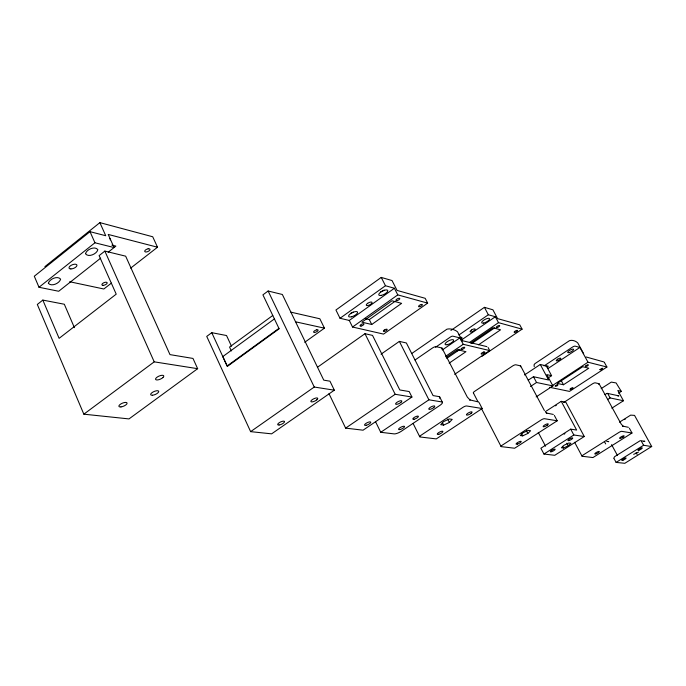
<?xml version="1.0" encoding="UTF-8"?>
<svg xmlns="http://www.w3.org/2000/svg" width="686" height="686" viewBox="0 0 686 686"><rect width="100%" height="100%" fill="white"/><g stroke="black" fill="none" stroke-linecap="round" stroke-linejoin="round"><path stroke-width="1.03" d="M613.841 458.094L614.613 456.67L640.201 440.678L644.849 441.27L643.871 441.415M619.449 422.173L630.666 415.124L634.541 415.39L651.7 446.492L624.817 463.299L616.105 462.407L613.97 458.462M449.373 422.447L452.211 419.395L449.287 418.966L443.516 421.624L440.704 424.685L443.636 425.088L449.373 422.447L447.649 419.052M527.826 433.466L530.604 430.731L528.203 430.379L523.015 432.789L520.245 435.533L522.663 435.867L527.826 433.466L526.368 430.688M568.282 445.797L570.958 443.285L568.848 442.993L564.046 445.24L561.38 447.761L563.498 448.027L568.282 445.797L566.902 443.207M44.89 266.64L99.882 222.633L152.721 236.764L157.514 247.217L130.674 268.106M99.882 222.633L105.738 235.727L90.012 231.671L34.3 276.235L38.999 287.271L58.696 291.258L100.662 258.15M38.999 287.271L94.942 242.784L114.09 247.56L108.199 234.432L157.514 247.217M42.832 300.091L37.318 304.455L83.838 414.181L129.002 418.914L197.645 368.682L192.98 358.435L169.982 354.619L125.667 256.178L104.855 251.093L99.11 255.629L116.217 294.157L59.116 338.344L42.832 300.091L64.321 304.241L74.405 327.668M108.217 252.191L115.874 246.103L111.878 245.099M111.389 283.121L103.843 288.995L69.655 281.74M83.838 414.181L154.221 361.848L197.645 368.682M231.482 346.164L226.526 335.531L211.768 332.684L206.735 336.406L250.63 431.64L271.622 433.844L334.331 390.188L329.966 381.184L323.766 380.155L282.349 294.483L268.123 291.01L262.918 294.851L279.142 328.817L227.332 366.427L222.787 356.583L274.4 318.913M272.762 315.474L229.561 347.065L231.362 350.932M278.953 328.345L227.152 365.955L211.768 332.684M427.661 303.118L425.174 298.307L397.083 290.427L392.032 280.548L381.236 277.418L335.934 310.003L340.024 318.278L349.277 320.448L394.399 288.257L397.777 294.877L427.661 303.118L383.551 334.099L352.544 327.025L349.277 320.448M304.704 342.297L324.444 328.165L319.848 318.776L290.89 312.156M340.024 318.278L385.472 285.736L394.399 288.257M352.544 327.025L397.777 294.877M365.355 318.664L369.3 319.607L394.853 301.48M371.743 324.495L401.619 303.358L392.006 300.785L361.899 322.171L371.743 324.495L369.3 319.607M317.404 367.302L364.978 333.696L372.524 335.394L399.818 389.965L409.182 391.552L411.934 397.031L363.065 430.191L345.633 428.124L329.006 393.713M250.63 431.64L314.257 387.033L334.331 390.188M381.039 354.173L399.363 341.396L406.369 342.966L433.063 395.59L438.86 396.577A5.908 1.784 -26.9 0 1 439.383 398.189M384.246 330.095L384.306 330.06A2.109 0.737 -26.7 0 1 387.196 329.512A2.109 0.737 -26.7 0 1 384.349 331.449A2.109 0.737 -26.7 0 1 384.306 330.06M411.934 353.384L446.998 329.151C450.308 328.268 454.938 329.64 457.511 331.784L462.287 340.942M450.934 330.438L484.41 307.337L492.9 309.798L497.59 318.621L519.774 324.847L522.08 329.151L481.701 356.48M415.056 359.987L432.523 347.965A2.984 0.978 -27.2 0 1 436.219 346.687L441.724 347.939A2.958 0.969 -27.2 0 1 441.758 348.994M435.533 347.27L450.488 336.98A1.921 0.635 -27.4 0 1 452.854 336.166L459.886 337.881L463.222 344.286L489.727 350.589L488.098 347.485M458.934 334.974L488.346 314.763L495.361 316.743L498.499 322.652L522.08 329.151M442.298 349.954L459.886 337.881M461.138 340.196L495.361 316.743M445.583 356.343L463.222 344.286M446.217 357.406L457.433 349.74L465.957 351.695L449.193 363.117M457.159 350.88L458.917 349.68M469.473 342.468L498.499 322.652M446.749 358.384L459.963 349.354M345.633 428.124L395.179 394.287L411.934 397.031M470.639 343.051L492.994 327.788L500.566 329.812L478.536 344.809M471.848 343.437L494.726 327.831M454.621 374.35L489.727 350.589M380.739 432.3L428.904 399.809L441.93 401.945A5.917 1.758 -26.9 0 1 440.249 405.143L400.967 431.494A5.848 1.724 -26.4 0 1 394.321 433.904L380.739 432.3L375.602 421.83M524.498 374.95L540.285 364.48L546.339 365.904L551.595 375.679L548.097 377.986M544.041 365.921L572.33 347.185A2.41 0.695 -28.5 0 1 575.202 346.156L579.91 347.442L587.996 362.208L606.921 367.027L569.474 391.397L549.709 387.307M482.181 408.522L436.279 438.903L420.106 436.982A2.984 0.858 -26.6 0 1 420.998 435.284L462.964 407.33A3.027 0.875 -27.1 0 1 466.686 405.983L482.181 408.522L479.137 402.622M528.254 380.164L533.476 376.708L548.594 379.993L540.285 364.48M548.037 368.502L579.91 347.442M530.45 386.51L536.555 382.488L552.907 385.926L546.845 374.625L551.595 375.679M551.493 386.141L587.996 362.208M536.135 396.92L552.907 385.926M563.48 384.76L588.794 368.211L582.723 366.718L557.238 383.414L563.48 384.76L561.251 380.61M545.259 411.72L561.242 401.344L565.856 402.228L584.283 436.519L554.751 455.298L543.947 454.046L540.885 448.232L570.709 429.144L576.643 430.062L561.242 401.344M563.686 402.519L592.378 383.903A2.435 0.643 -28.3 0 1 595.259 382.839L598.904 383.671A2.418 0.635 -28.4 0 1 598.707 384.477M601.159 388.619L611.312 382.102L616.097 382.942L621.25 391.294L618.678 393.284M557.212 420.784L514.654 448.232L501.346 446.646A2.71 0.703 -27.3 0 1 502.315 445.128L541.185 419.935A2.735 0.72 -27.7 0 1 544.487 418.709L557.212 420.784L554.348 415.424M605.026 394.57L607.016 393.344M607.479 399.638L610.12 397.94L623.454 400.744L617.812 390.488L621.25 391.294M611.818 408.179L623.454 400.744M543.947 454.046L573.83 434.984L584.283 436.519M632.003 433.012L592.97 457.553L582.243 456.276A2.435 0.566 -27.8 0 1 583.263 454.929L618.875 432.454A2.461 0.575 -28.2 0 1 621.765 431.34L632.003 433.012L629.354 428.193M616.105 462.407L643.605 445.265L651.7 446.586M633.658 454.355L638.546 452.048M617.923 396.036L618.883 395.865L607.264 393.361M606.733 441.398L608.756 441.698L608.379 441.484M295.829 321.863L324.444 328.165M461.91 340.582L486.854 346.619M586.144 356.986L604.014 361.968M628.402 427.301L622.674 426.1L623.171 426.306L621.087 423.905L599.067 383.766M553.31 414.438L546.288 412.989L546.819 413.221L545.842 412.415M478.674 402.013L469.55 399.818L470.107 400.067L467.303 397.074L441.998 348.076M637.097 454.381L636.111 452.58M605.687 443.928L604.632 442.016M544.384 410.52L520.64 365.947M604.392 362.44L606.921 367.027M641.427 441.304L643.605 445.265M607.967 394.013L610.12 397.94M583.623 353.642L577.766 342.94C575.803 340.959 572.081 339.647 569.397 340.719L534.917 363.649L534.06 364.823L534.24 366.71M611.578 444.639L617.511 455.573M570.709 429.144L573.83 434.984M574.619 442.273L582.062 456.207M533.476 376.708L536.555 382.488M562.58 446.303L563.498 448.027M484.41 307.337L488.346 314.763M538.261 432.377L545.559 446.217M521.694 434.006L522.663 435.867M473.391 392.932L477.773 401.404M481.658 408.925L501.114 446.569M381.236 277.418L385.472 285.736M439.692 396.962L442.384 402.253M442.35 422.533L443.636 425.088M399.363 341.396L428.904 399.809M413.058 423.373L419.712 436.69M364.978 333.696L395.179 394.287M268.123 291.01L314.257 387.033M104.855 251.093L154.221 361.848M90.012 231.671L94.942 242.784M109.631 238.642A2.95 1.363 -22.5 0 1 110.232 239.868M545.91 366.375A3.327 0.96 -28.1 0 1 548.045 366.101A3.327 0.96 -28.1 0 1 547.317 367.49M624.68 419.6A3.181 0.755 -28.3 0 1 625.195 419.189M520.331 366.761A2.693 0.797 -27.9 0 0 520.425 365.835L515.898 364.806A2.701 0.806 -27.8 0 0 512.622 365.972L474.532 391.423A2.675 0.789 -27.3 0 0 473.632 393.035M555.506 405.846A3.507 0.926 -27.9 0 1 556.277 405.383M564.192 434.178A4.408 1.089 -27.8 0 1 564.938 433.595M459.8 337.426A4.399 1.432 -27.5 0 1 461.052 339.338M485.045 352.921A1.878 0.583 -27.6 0 1 484.762 353.179M353.213 312.079A4.948 1.826 -26.4 0 1 350.915 313.185M384.049 290.075A4.991 1.861 -26.9 0 1 380.653 291.799M48.372 283.292C51.433 287.022 59.605 283.309 60.617 279.151C57.598 275.378 49.341 279.116 48.372 283.292M85.518 253.7C88.228 257.825 96.975 253.957 97.841 249.635C94.882 245.751 86.556 249.43 85.518 253.7M555.188 385.961C557.855 387.23 559.785 382.188 555.188 385.961M585.552 366.075C588.108 367.447 590.269 362.234 585.552 366.075M599.95 369.643C602.419 370.946 604.563 365.921 599.95 369.643M162.891 377.592L162.11 378.2A4.442 1.672 -23.4 0 1 155.619 379.444A4.442 1.672 -23.4 0 1 160.644 375.525A4.442 1.672 -23.4 0 1 162.891 377.592M367.687 303.315L367.096 303.769A3.181 1.175 -26.7 0 0 366.89 305.553A3.181 1.175 -26.7 0 0 370.629 304.301L371.22 303.847A3.181 1.175 -26.7 0 0 371.435 302.054A3.181 1.175 -26.7 0 0 367.687 303.315M471.479 330.043L470.93 330.446A2.821 0.926 -27.7 0 0 470.527 331.973A2.821 0.926 -27.7 0 0 473.769 330.841L474.309 330.438A2.821 0.926 -27.7 0 0 474.721 328.903A2.821 0.926 -27.7 0 0 471.479 330.043M316.803 399.844L316.092 400.367A3.79 1.261 -25.5 0 1 310.861 401.49A3.79 1.261 -25.5 0 1 315.449 398.146A3.79 1.261 -25.5 0 1 316.803 399.844M400.83 402.459L400.17 402.931A3.447 1.063 -26.5 0 1 395.582 403.968A3.447 1.063 -26.5 0 1 399.887 400.924A3.447 1.063 -26.5 0 1 400.83 402.459M433.749 407.578L433.098 408.024A3.319 0.986 -26.8 0 1 428.759 409.036A3.319 0.986 -26.8 0 1 432.943 406.112A3.319 0.986 -26.8 0 1 433.749 407.578M557.624 359.215L557.118 359.575A2.547 0.737 -28.3 0 0 556.595 360.896A2.547 0.737 -28.3 0 0 559.442 359.85L559.956 359.49A2.547 0.737 -28.3 0 0 560.479 358.169A2.547 0.737 -28.3 0 0 557.624 359.215M471.119 413.384L470.493 413.812A3.173 0.909 -27.2 0 1 466.42 414.79A3.173 0.909 -27.2 0 1 470.467 412.003A3.173 0.909 -27.2 0 1 471.119 413.384M547.274 425.209L546.691 425.603A2.881 0.746 -27.7 0 1 543.14 426.503A2.881 0.746 -27.7 0 1 546.896 423.991A2.881 0.746 -27.7 0 1 547.274 425.209M551.818 450.265L551.27 450.625A2.701 0.652 -27.6 0 0 551.604 451.697A2.701 0.652 -27.6 0 0 555.145 449.373A2.701 0.652 -27.6 0 0 551.818 450.265M623.171 436.999L622.631 437.351A2.59 0.6 -28.2 0 1 619.569 438.183A2.59 0.6 -28.2 0 1 623.034 435.936A2.59 0.6 -28.2 0 1 623.171 436.999M570.906 388.396L570.855 388.43A1.706 0.454 -28.2 0 0 570.623 389.416A1.706 0.454 -28.2 0 0 573.024 387.89A1.706 0.454 -28.2 0 0 570.906 388.396M483.81 352.029L483.441 352.132A2.041 0.635 -27.6 0 0 481.118 353.882L481.349 354.13A2.041 0.635 -27.6 0 0 484.042 353.11A2.041 0.635 -27.6 0 0 484.256 351.944L483.81 352.029M516.661 330.438L516.326 330.532A1.895 0.6 -28.1 0 0 514.14 332.178L514.337 332.418A1.895 0.6 -28.1 0 0 516.815 331.484A1.895 0.6 -28.1 0 0 517.072 330.369L516.661 330.438M421.307 304.49L420.912 304.593A2.127 0.755 -27.3 0 0 418.546 306.462L418.829 306.753A2.127 0.755 -27.3 0 0 421.676 305.716A2.127 0.755 -27.3 0 0 421.787 304.421L421.307 304.49M316.709 329.837L316.237 329.966A2.478 0.918 -25.8 0 0 313.596 332.118L314.008 332.436A2.478 0.918 -25.8 0 0 317.395 331.218A2.478 0.918 -25.8 0 0 317.301 329.752L316.709 329.837M148.107 248.829L147.541 248.958A2.838 1.278 -23.2 0 0 144.755 251.505L145.363 251.934A2.838 1.278 -23.2 0 0 149.359 250.613A2.838 1.278 -23.2 0 0 148.845 248.752L148.107 248.829M103.046 285.342A2.821 1.235 -22.4 0 0 107.179 283.026A2.821 1.235 -22.4 0 0 103.397 282.958A2.821 1.235 -22.4 0 0 103.046 285.342M70.881 268.929A4.219 1.912 -21.8 0 0 76.961 265.396A4.219 1.912 -21.8 0 0 71.095 265.353A4.219 1.912 -21.8 0 0 70.881 268.929M120.95 406.927A4.408 1.629 -22.8 0 0 127.099 403.214A4.408 1.629 -22.8 0 0 120.916 403.908A4.408 1.629 -22.8 0 0 120.95 406.927M152.403 395.247A4.365 1.612 -23.3 0 0 158.74 391.655A4.365 1.612 -23.3 0 0 152.944 392.058A4.365 1.612 -23.3 0 0 152.403 395.247M622.974 460.203A2.444 0.532 -28 0 0 626.078 458.059A2.444 0.532 -28 0 0 622.682 459.311A2.444 0.532 -28 0 0 622.974 460.203M361.093 326.047A2.161 0.78 -26.4 0 0 363.932 324.041A2.161 0.78 -26.4 0 0 360.879 324.658A2.161 0.78 -26.4 0 0 361.093 326.047M366.427 425.234A3.421 1.046 -26.1 0 0 370.732 422.164A3.421 1.046 -26.1 0 0 365.784 423.528A3.421 1.046 -26.1 0 0 366.427 425.234M595.851 453.866A2.573 0.592 -27.9 0 0 599.341 451.594A2.573 0.592 -27.9 0 0 595.971 452.666A2.573 0.592 -27.9 0 0 595.851 453.866M568.977 352.621A3.361 0.969 -28.4 0 0 573.625 349.543A3.361 0.969 -28.4 0 0 569.337 350.572A3.361 0.969 -28.4 0 0 568.977 352.621M638.915 450.205A2.461 0.54 -28.2 0 0 642.293 448.035A2.461 0.54 -28.2 0 0 639.138 449.047A2.461 0.54 -28.2 0 0 638.915 450.205M279.116 424.994A3.764 1.235 -25.1 0 0 284.536 421.804A3.764 1.235 -25.1 0 0 279.648 422.456A3.764 1.235 -25.1 0 0 279.116 424.994M517.415 444.082A2.855 0.729 -27.4 0 0 521.206 441.535A2.855 0.729 -27.4 0 0 517.321 442.71A2.855 0.729 -27.4 0 0 517.415 444.082M569.106 440.523A2.718 0.66 -27.8 0 0 572.759 438.105A2.718 0.66 -27.8 0 0 569.157 439.212A2.718 0.66 -27.8 0 0 569.106 440.523M483.596 323.063A4.433 1.458 -27.9 0 0 489.615 318.93A4.433 1.458 -27.9 0 0 483.699 320.199A4.433 1.458 -27.9 0 0 483.596 323.063M497.041 327.582A1.938 0.626 -28 0 0 499.691 325.781A1.938 0.626 -28 0 0 497.118 326.339A1.938 0.626 -28 0 0 497.041 327.582M381.193 295.4A4.991 1.852 -26.9 0 0 387.787 290.692A4.991 1.852 -26.9 0 0 380.799 292.039A4.991 1.852 -26.9 0 0 381.193 295.4M351.395 316.821A4.948 1.818 -26.4 0 0 357.56 312.13A4.948 1.818 -26.4 0 0 350.332 313.828A4.948 1.818 -26.4 0 0 351.395 316.821M396.911 300.64A2.178 0.797 -27 0 0 399.801 298.59A2.178 0.797 -27 0 0 396.774 299.19A2.178 0.797 -27 0 0 396.911 300.64M400.324 429.462A3.293 0.969 -26.4 0 0 404.526 426.512A3.293 0.969 -26.4 0 0 399.827 427.832A3.293 0.969 -26.4 0 0 400.324 429.462M414.078 419.24A3.104 0.918 -26.6 0 0 418.409 416.505A3.104 0.918 -26.6 0 0 414.344 417.362A3.104 0.918 -26.6 0 0 414.078 419.24M438.843 434.272A3.147 0.892 -26.8 0 0 442.907 431.46A3.147 0.892 -26.8 0 0 438.483 432.729A3.147 0.892 -26.8 0 0 438.843 434.272M447.229 344.689A4.776 1.561 -27.4 0 0 453.652 340.273A4.776 1.561 -27.4 0 0 447.169 341.705A4.776 1.561 -27.4 0 0 447.229 344.689M461.91 349.44A2.084 0.669 -27.5 0 0 464.731 347.519A2.084 0.669 -27.5 0 0 461.918 348.154A2.084 0.669 -27.5 0 0 461.91 349.44"/></g></svg>
